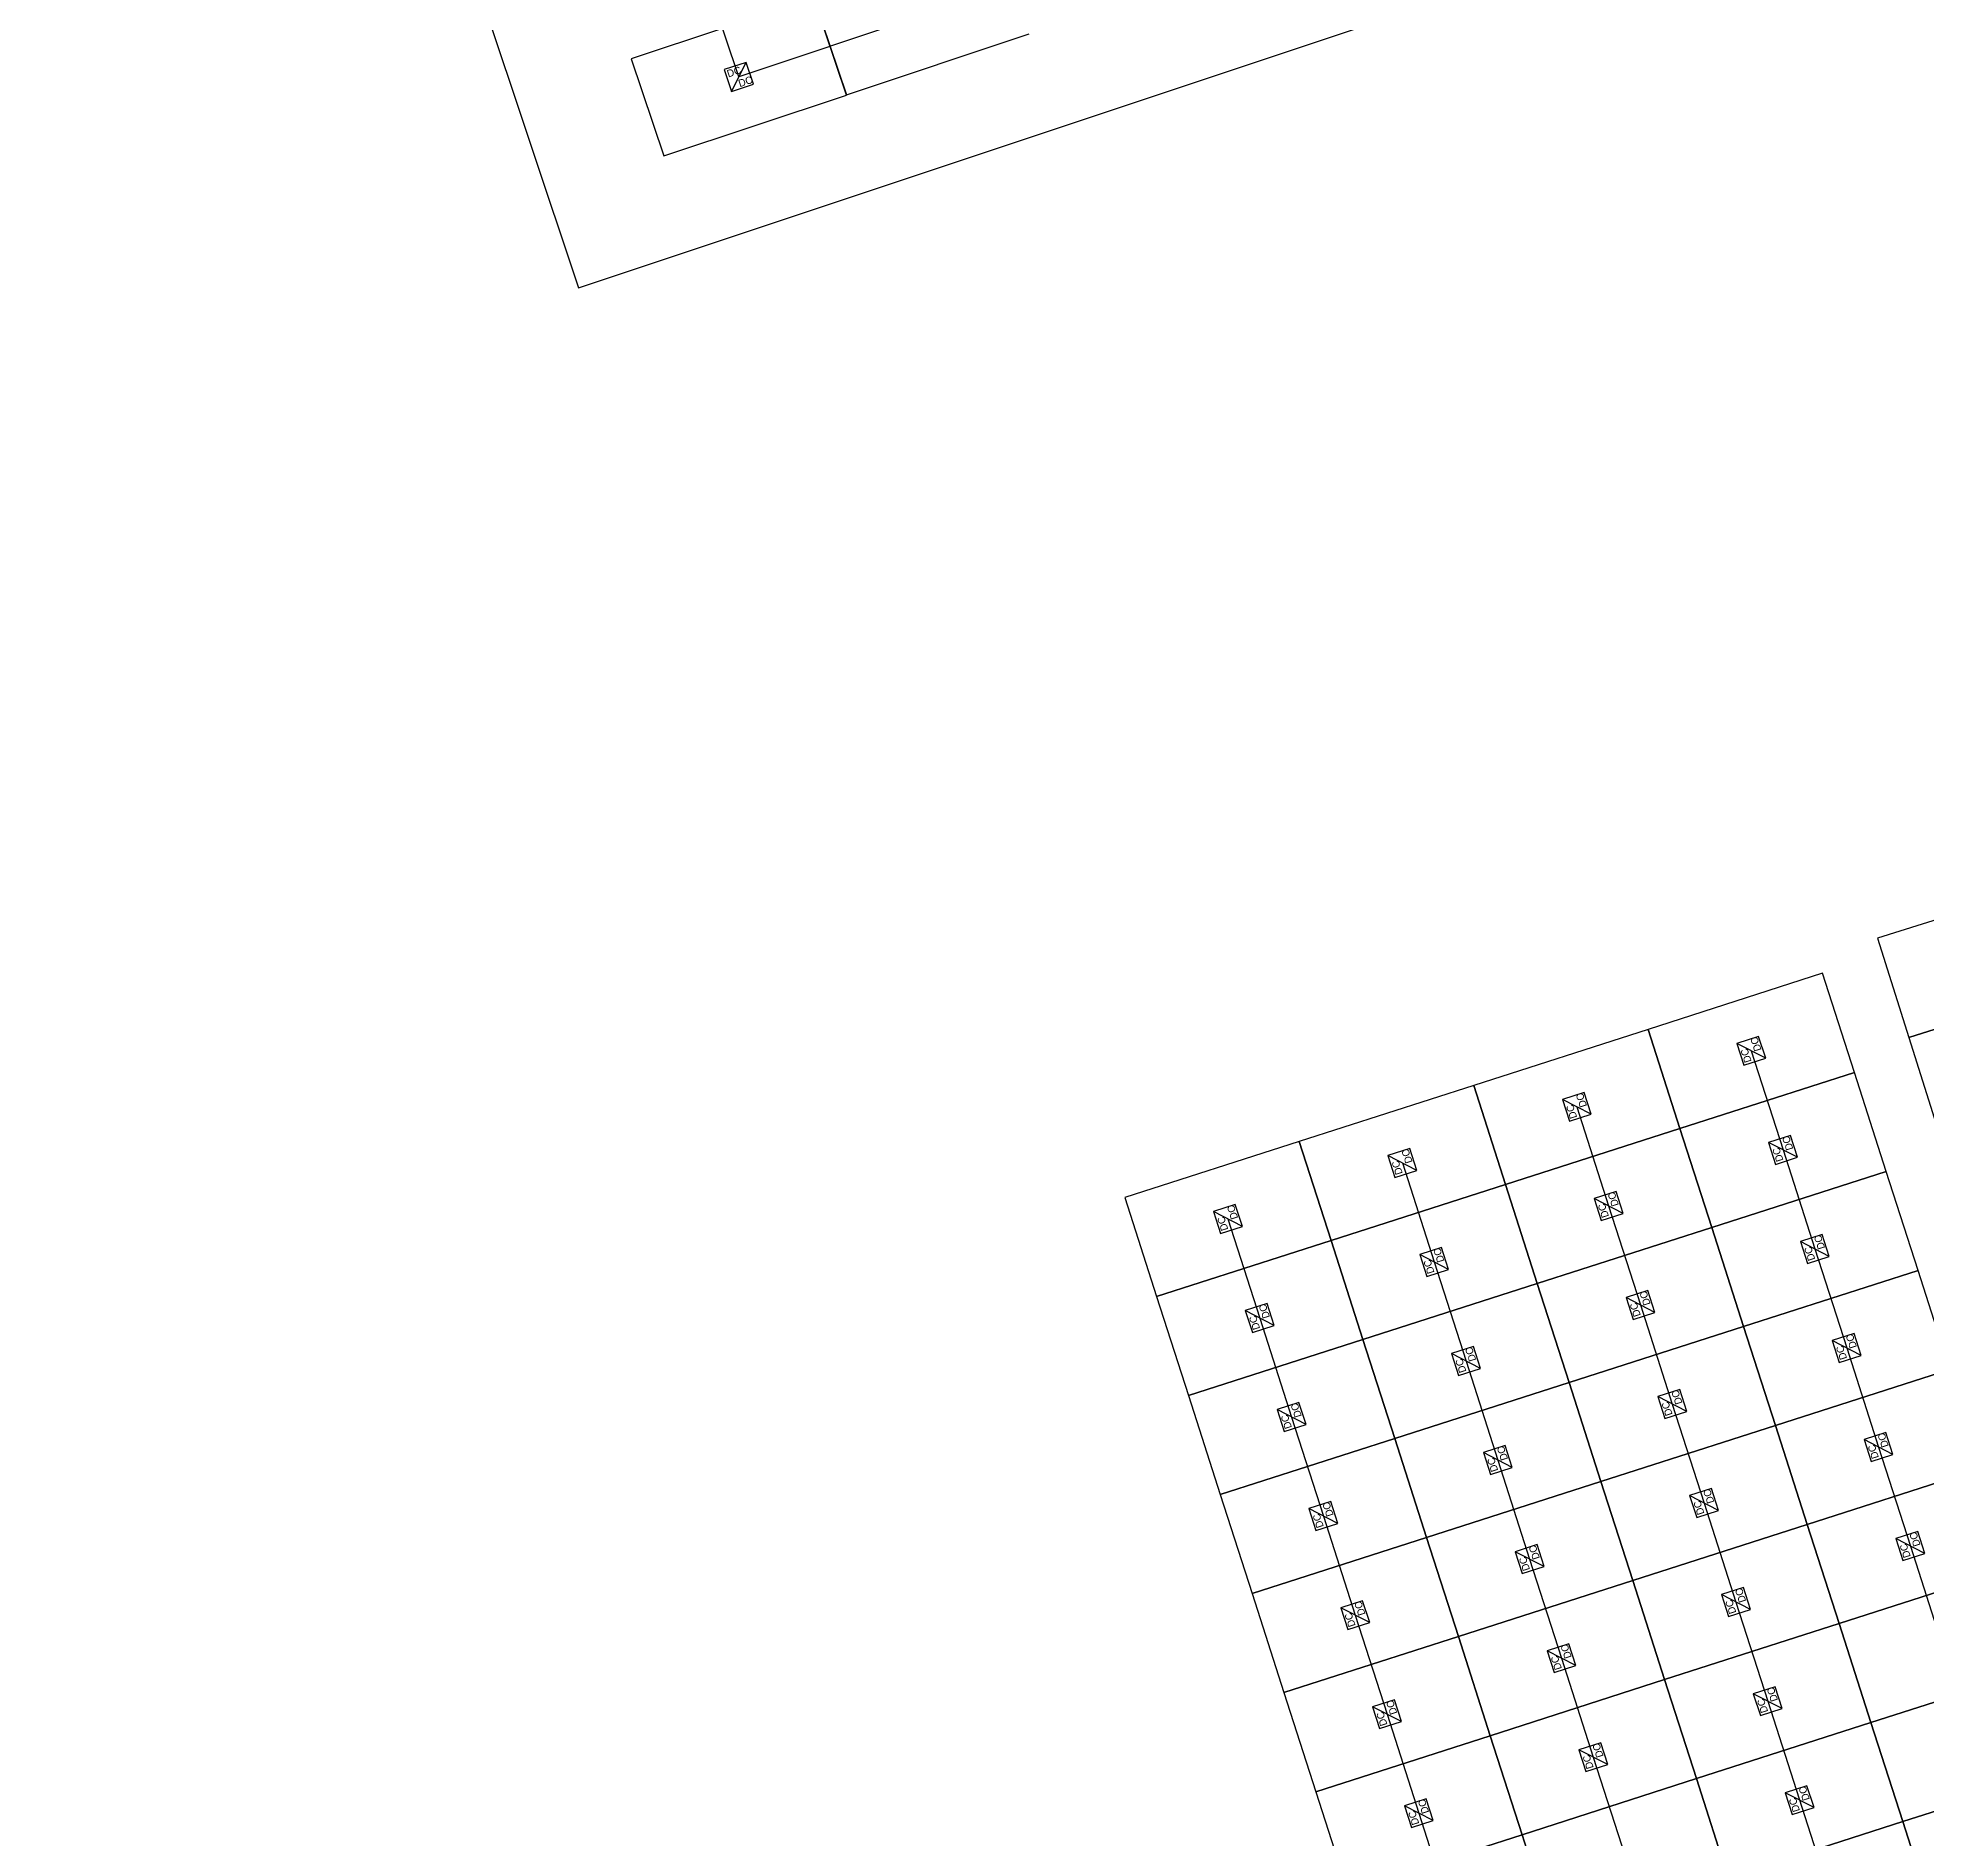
# Model space of a CAD drawing. Header units: feet. Extents: x -377 to 137, y -256 to 143.
# Drawn here: x -376.6 to -309.1, y -77.8 to -13.4 of the extents above; entities that cross this region are included whole.
import ezdxf

# ---------------------------------------------------------------- set-up
doc = ezdxf.new("R2010")
doc.units = ezdxf.units.FT
for name, color, linetype in [('Buildings', 7, 'CONTINUOUS'), ('Modules', 7, 'CONTINUOUS'), ('Strings', 7, 'CONTINUOUS')]:
    doc.layers.add(name, color=color, linetype=linetype)

msp = doc.modelspace()

# ---------------------------------------------------------------- linework, layer by layer
at = {"layer": 'Buildings', "color": 252}
for p, q in [((-357.301, -22.374), (-122.284, 56.066)), ((-376.619, 35.506), (-357.301, -22.374))]:
    msp.add_line(p, q, dxfattribs=at)
at = {"layer": 'Modules', "color": 254}
for p, q in [((-348.886, -12.006), (-355.415, -14.185)), ((-348.888, -12.001), (-347.729, -15.473)), ((-347.727, -15.478), (-348.886, -12.006)), ((-347.729, -15.473), (-341.2, -13.294)), ((-355.415, -14.185), (-354.256, -17.657)), ((-351.312, -14.313), (-352.09, -14.572)), ((-352.09, -14.572), (-351.83, -15.35)), ((-351.83, -15.35), (-351.312, -14.313)), ((-351.052, -15.091), (-351.312, -14.313)), ((-354.256, -17.657), (-347.727, -15.478)), ((-351.83, -15.35), (-351.052, -15.091)), ((-304.645, -43.642), (-310.888, -45.613)), ((-310.888, -45.613), (-309.769, -49.158)), ((-312.851, -46.863), (-319.084, -48.865)), ((-311.714, -50.402), (-312.851, -46.863)), ((-309.769, -49.158), (-303.526, -47.187)), ((-303.526, -47.187), (-309.769, -49.158)), ((-319.084, -48.865), (-325.316, -50.868)), ((-317.947, -52.404), (-319.084, -48.865)), ((-319.084, -48.865), (-317.947, -52.404)), ((-315.134, -49.118), (-315.915, -49.369)), ((-314.883, -49.899), (-315.134, -49.118)), ((-309.769, -49.158), (-308.65, -52.702)), ((-315.915, -49.369), (-315.664, -50.15)), ((-314.883, -49.899), (-315.915, -49.369)), ((-315.664, -50.15), (-314.883, -49.899)), ((-311.714, -50.402), (-317.947, -52.404)), ((-317.947, -52.404), (-311.714, -50.402)), ((-310.577, -53.941), (-311.714, -50.402)), ((-325.316, -50.868), (-331.549, -52.871)), ((-324.179, -54.407), (-325.316, -50.868)), ((-325.316, -50.868), (-324.179, -54.407)), ((-321.367, -51.12), (-322.147, -51.371)), ((-321.116, -51.901), (-321.367, -51.12)), ((-322.147, -51.371), (-321.897, -52.152)), ((-321.116, -51.901), (-322.147, -51.371)), ((-321.897, -52.152), (-321.116, -51.901)), ((-317.947, -52.404), (-324.179, -54.407)), ((-324.179, -54.407), (-317.947, -52.404)), ((-316.81, -55.943), (-317.947, -52.404)), ((-317.947, -52.404), (-316.81, -55.943)), ((-331.549, -52.871), (-337.781, -54.873)), ((-330.412, -56.41), (-331.549, -52.871)), ((-331.549, -52.871), (-330.412, -56.41)), ((-327.599, -53.123), (-328.38, -53.374)), ((-327.348, -53.904), (-327.599, -53.123)), ((-313.997, -52.657), (-314.778, -52.908)), ((-314.778, -52.908), (-314.527, -53.689)), ((-313.746, -53.438), (-314.778, -52.908)), ((-313.746, -53.438), (-313.997, -52.657)), ((-328.38, -53.374), (-328.129, -54.155)), ((-327.348, -53.904), (-328.38, -53.374)), ((-328.129, -54.155), (-327.348, -53.904)), ((-310.577, -53.941), (-316.81, -55.943)), ((-316.81, -55.943), (-310.577, -53.941)), ((-314.527, -53.689), (-313.746, -53.438)), ((-309.44, -57.48), (-310.577, -53.941)), ((-324.179, -54.407), (-330.412, -56.41)), ((-330.412, -56.41), (-324.179, -54.407)), ((-323.042, -57.946), (-324.179, -54.407)), ((-324.179, -54.407), (-323.042, -57.946)), ((-337.781, -54.873), (-336.644, -58.412)), ((-333.832, -55.125), (-334.612, -55.376)), ((-333.581, -55.906), (-333.832, -55.125)), ((-320.229, -54.659), (-321.01, -54.91)), ((-321.01, -54.91), (-320.759, -55.691)), ((-319.979, -55.44), (-321.01, -54.91)), ((-319.979, -55.44), (-320.229, -54.659)), ((-334.612, -55.376), (-334.362, -56.157)), ((-333.581, -55.906), (-334.612, -55.376)), ((-334.362, -56.157), (-333.581, -55.906)), ((-316.81, -55.943), (-323.042, -57.946)), ((-323.042, -57.946), (-316.81, -55.943)), ((-320.759, -55.691), (-319.979, -55.44)), ((-315.672, -59.482), (-316.81, -55.943)), ((-316.81, -55.943), (-315.672, -59.482)), ((-330.412, -56.41), (-336.644, -58.412)), ((-336.644, -58.412), (-330.412, -56.41)), ((-329.275, -59.949), (-330.412, -56.41)), ((-330.412, -56.41), (-329.275, -59.949)), ((-326.462, -56.662), (-327.243, -56.913)), ((-326.211, -57.443), (-326.462, -56.662)), ((-312.86, -56.196), (-313.641, -56.447)), ((-313.641, -56.447), (-313.39, -57.228)), ((-312.609, -56.977), (-313.641, -56.447)), ((-312.609, -56.977), (-312.86, -56.196)), ((-327.243, -56.913), (-326.992, -57.694)), ((-326.211, -57.443), (-327.243, -56.913)), ((-313.39, -57.228), (-312.609, -56.977)), ((-323.042, -57.946), (-329.275, -59.949)), ((-329.275, -59.949), (-323.042, -57.946)), ((-326.992, -57.694), (-326.211, -57.443)), ((-321.905, -61.485), (-323.042, -57.946)), ((-323.042, -57.946), (-321.905, -61.485)), ((-309.44, -57.48), (-315.672, -59.482)), ((-315.672, -59.482), (-309.44, -57.48)), ((-308.303, -61.019), (-309.44, -57.48)), ((-336.644, -58.412), (-335.507, -61.951)), ((-332.694, -58.664), (-333.475, -58.915)), ((-332.444, -59.445), (-332.694, -58.664)), ((-319.092, -58.198), (-319.873, -58.449)), ((-319.873, -58.449), (-319.622, -59.23)), ((-318.841, -58.979), (-319.873, -58.449)), ((-318.841, -58.979), (-319.092, -58.198)), ((-333.475, -58.915), (-333.224, -59.696)), ((-332.444, -59.445), (-333.475, -58.915)), ((-319.622, -59.23), (-318.841, -58.979)), ((-329.275, -59.949), (-335.507, -61.951)), ((-335.507, -61.951), (-329.275, -59.949)), ((-333.224, -59.696), (-332.444, -59.445)), ((-328.137, -63.488), (-329.275, -59.949)), ((-329.275, -59.949), (-328.137, -63.488)), ((-315.672, -59.482), (-321.905, -61.485)), ((-321.905, -61.485), (-315.672, -59.482)), ((-314.535, -63.021), (-315.672, -59.482)), ((-315.672, -59.482), (-314.535, -63.021)), ((-311.723, -59.735), (-312.504, -59.986)), ((-312.504, -59.986), (-312.253, -60.767)), ((-311.472, -60.516), (-312.504, -59.986)), ((-311.472, -60.516), (-311.723, -59.735)), ((-325.325, -60.201), (-326.106, -60.452)), ((-326.106, -60.452), (-325.855, -61.233)), ((-325.074, -60.982), (-326.106, -60.452)), ((-325.074, -60.982), (-325.325, -60.201)), ((-312.253, -60.767), (-311.472, -60.516)), ((-325.855, -61.233), (-325.074, -60.982)), ((-308.303, -61.019), (-314.535, -63.021)), ((-314.535, -63.021), (-308.303, -61.019)), ((-335.507, -61.951), (-334.37, -65.49)), ((-321.905, -61.485), (-328.137, -63.488)), ((-328.137, -63.488), (-321.905, -61.485)), ((-320.768, -65.024), (-321.905, -61.485)), ((-321.905, -61.485), (-320.768, -65.024)), ((-317.955, -61.737), (-318.736, -61.988)), ((-318.736, -61.988), (-318.485, -62.769)), ((-317.704, -62.518), (-318.736, -61.988)), ((-317.704, -62.518), (-317.955, -61.737)), ((-331.557, -62.203), (-332.338, -62.454)), ((-332.338, -62.454), (-332.087, -63.235)), ((-331.306, -62.984), (-332.338, -62.454)), ((-331.306, -62.984), (-331.557, -62.203)), ((-318.485, -62.769), (-317.704, -62.518)), ((-332.087, -63.235), (-331.306, -62.984)), ((-314.535, -63.021), (-320.768, -65.024)), ((-320.768, -65.024), (-314.535, -63.021)), ((-313.398, -66.56), (-314.535, -63.021)), ((-314.535, -63.021), (-313.398, -66.56)), ((-310.586, -63.274), (-311.366, -63.525)), ((-310.335, -64.055), (-310.586, -63.274)), ((-328.137, -63.488), (-334.37, -65.49)), ((-334.37, -65.49), (-328.137, -63.488)), ((-327, -67.027), (-328.137, -63.488)), ((-328.137, -63.488), (-327, -67.027)), ((-324.188, -63.74), (-324.969, -63.991)), ((-324.969, -63.991), (-324.718, -64.772)), ((-323.937, -64.521), (-324.969, -63.991)), ((-323.937, -64.521), (-324.188, -63.74)), ((-311.366, -63.525), (-311.116, -64.306)), ((-310.335, -64.055), (-311.366, -63.525)), ((-311.116, -64.306), (-310.335, -64.055)), ((-324.718, -64.772), (-323.937, -64.521)), ((-307.166, -64.558), (-313.398, -66.56)), ((-313.398, -66.56), (-307.166, -64.558)), ((-320.768, -65.024), (-327, -67.027)), ((-327, -67.027), (-320.768, -65.024)), ((-319.631, -68.563), (-320.768, -65.024)), ((-320.768, -65.024), (-319.631, -68.563)), ((-316.818, -65.276), (-317.599, -65.527)), ((-316.567, -66.057), (-316.818, -65.276)), ((-334.37, -65.49), (-333.233, -69.029)), ((-330.42, -65.742), (-331.201, -65.993)), ((-331.201, -65.993), (-330.95, -66.774)), ((-330.169, -66.523), (-331.201, -65.993)), ((-330.169, -66.523), (-330.42, -65.742)), ((-317.599, -65.527), (-317.348, -66.308)), ((-316.567, -66.057), (-317.599, -65.527)), ((-317.348, -66.308), (-316.567, -66.057)), ((-330.95, -66.774), (-330.169, -66.523)), ((-313.398, -66.56), (-319.631, -68.563)), ((-319.631, -68.563), (-313.398, -66.56)), ((-312.261, -70.099), (-313.398, -66.56)), ((-313.398, -66.56), (-312.261, -70.099)), ((-327, -67.027), (-333.233, -69.029)), ((-333.233, -69.029), (-327, -67.027)), ((-325.863, -70.566), (-327, -67.027)), ((-327, -67.027), (-325.863, -70.566)), ((-323.051, -67.279), (-323.831, -67.53)), ((-322.8, -68.06), (-323.051, -67.279)), ((-309.448, -66.813), (-310.229, -67.064)), ((-310.229, -67.064), (-309.978, -67.845)), ((-309.198, -67.594), (-310.229, -67.064)), ((-309.198, -67.594), (-309.448, -66.813)), ((-323.831, -67.53), (-323.581, -68.311)), ((-322.8, -68.06), (-323.831, -67.53)), ((-323.581, -68.311), (-322.8, -68.06)), ((-306.029, -68.097), (-312.261, -70.099)), ((-312.261, -70.099), (-306.029, -68.097)), ((-309.978, -67.845), (-309.198, -67.594)), ((-319.631, -68.563), (-325.863, -70.566)), ((-325.863, -70.566), (-319.631, -68.563)), ((-318.494, -72.102), (-319.631, -68.563)), ((-319.631, -68.563), (-318.494, -72.102)), ((-315.681, -68.815), (-316.462, -69.066)), ((-315.43, -69.596), (-315.681, -68.815)), ((-333.233, -69.029), (-332.096, -72.568)), ((-329.283, -69.281), (-330.064, -69.532)), ((-329.032, -70.062), (-329.283, -69.281)), ((-316.462, -69.066), (-316.211, -69.847)), ((-315.43, -69.596), (-316.462, -69.066)), ((-330.064, -69.532), (-329.813, -70.313)), ((-329.032, -70.062), (-330.064, -69.532)), ((-329.813, -70.313), (-329.032, -70.062)), ((-312.261, -70.099), (-318.494, -72.102)), ((-318.494, -72.102), (-312.261, -70.099)), ((-316.211, -69.847), (-315.43, -69.596)), ((-311.124, -73.638), (-312.261, -70.099)), ((-312.261, -70.099), (-311.124, -73.638)), ((-325.863, -70.566), (-332.096, -72.568)), ((-332.096, -72.568), (-325.863, -70.566)), ((-324.726, -74.105), (-325.863, -70.566)), ((-325.863, -70.566), (-324.726, -74.105)), ((-321.913, -70.818), (-322.694, -71.069)), ((-321.663, -71.599), (-321.913, -70.818)), ((-322.694, -71.069), (-322.443, -71.85)), ((-321.663, -71.599), (-322.694, -71.069)), ((-318.494, -72.102), (-324.726, -74.105)), ((-324.726, -74.105), (-318.494, -72.102)), ((-322.443, -71.85), (-321.663, -71.599)), ((-317.357, -75.641), (-318.494, -72.102)), ((-318.494, -72.102), (-317.357, -75.641)), ((-304.892, -71.636), (-311.124, -73.638)), ((-311.124, -73.638), (-304.892, -71.636)), ((-332.096, -72.568), (-330.959, -76.107)), ((-328.146, -72.82), (-328.927, -73.071)), ((-327.895, -73.601), (-328.146, -72.82)), ((-314.544, -72.354), (-315.325, -72.605)), ((-315.325, -72.605), (-315.074, -73.386)), ((-314.293, -73.135), (-315.325, -72.605)), ((-314.293, -73.135), (-314.544, -72.354)), ((-328.927, -73.071), (-328.676, -73.852)), ((-327.895, -73.601), (-328.927, -73.071)), ((-315.074, -73.386), (-314.293, -73.135)), ((-324.726, -74.105), (-330.959, -76.107)), ((-330.959, -76.107), (-324.726, -74.105)), ((-328.676, -73.852), (-327.895, -73.601)), ((-323.589, -77.644), (-324.726, -74.105)), ((-324.726, -74.105), (-323.589, -77.644)), ((-311.124, -73.638), (-317.357, -75.641)), ((-317.357, -75.641), (-311.124, -73.638)), ((-309.987, -77.177), (-311.124, -73.638)), ((-311.124, -73.638), (-309.987, -77.177)), ((-320.776, -74.357), (-321.557, -74.608)), ((-321.557, -74.608), (-321.306, -75.389)), ((-320.525, -75.138), (-321.557, -74.608)), ((-320.525, -75.138), (-320.776, -74.357)), ((-321.306, -75.389), (-320.525, -75.138)), ((-303.754, -75.175), (-309.987, -77.177)), ((-309.987, -77.177), (-303.754, -75.175)), ((-330.959, -76.107), (-329.822, -79.646)), ((-317.357, -75.641), (-323.589, -77.644)), ((-323.589, -77.644), (-317.357, -75.641)), ((-316.219, -79.18), (-317.357, -75.641)), ((-317.357, -75.641), (-316.219, -79.18)), ((-313.407, -75.893), (-314.188, -76.144)), ((-314.188, -76.144), (-313.937, -76.925)), ((-313.156, -76.674), (-314.188, -76.144)), ((-313.156, -76.674), (-313.407, -75.893)), ((-327.009, -76.359), (-327.79, -76.61)), ((-327.79, -76.61), (-327.539, -77.391)), ((-326.758, -77.14), (-327.79, -76.61)), ((-326.758, -77.14), (-327.009, -76.359)), ((-313.937, -76.925), (-313.156, -76.674)), ((-327.539, -77.391), (-326.758, -77.14)), ((-309.987, -77.177), (-316.219, -79.18)), ((-316.219, -79.18), (-309.987, -77.177)), ((-308.85, -80.716), (-309.987, -77.177)), ((-309.987, -77.177), (-308.85, -80.716)), ((-323.589, -77.644), (-329.822, -79.646)), ((-329.822, -79.646), (-323.589, -77.644)), ((-322.452, -81.183), (-323.589, -77.644)), ((-323.589, -77.644), (-322.452, -81.183))]:
    msp.add_line(p, q, dxfattribs=at)
at = {"layer": 'Strings', "color": 11}
for p, q in [((-351.571, -14.832), (-353.202, -9.938)), ((-345.044, -12.648), (-351.571, -14.832)), ((-315.399, -49.634), (-314.262, -53.173)), ((-321.632, -51.636), (-320.494, -55.175)), ((-314.262, -53.173), (-313.125, -56.712)), ((-327.864, -53.639), (-326.727, -57.178)), ((-320.494, -55.175), (-319.357, -58.714)), ((-334.097, -55.641), (-332.959, -59.18)), ((-326.727, -57.178), (-325.59, -60.717)), ((-313.125, -56.712), (-311.988, -60.251)), ((-332.959, -59.18), (-331.822, -62.719)), ((-319.357, -58.714), (-318.22, -62.253)), ((-325.59, -60.717), (-324.453, -64.256)), ((-311.988, -60.251), (-310.851, -63.79)), ((-331.822, -62.719), (-330.685, -66.258)), ((-318.22, -62.253), (-317.083, -65.792)), ((-310.851, -63.79), (-309.713, -67.329)), ((-324.453, -64.256), (-323.316, -67.795)), ((-317.083, -65.792), (-315.946, -69.331)), ((-330.685, -66.258), (-329.548, -69.797)), ((-309.713, -67.329), (-308.576, -70.868)), ((-323.316, -67.795), (-322.178, -71.334)), ((-315.946, -69.331), (-314.809, -72.87)), ((-329.548, -69.797), (-328.411, -73.336)), ((-322.178, -71.334), (-321.041, -74.873)), ((-314.809, -72.87), (-312.535, -79.948)), ((-328.411, -73.336), (-327.274, -76.875)), ((-321.041, -74.873), (-319.904, -78.412)), ((-327.274, -76.875), (-326.137, -80.414))]:
    msp.add_line(p, q, dxfattribs=at)

# ---------------------------------------------------------------- texts
at = {"layer": 'Modules'}
for rotation, p in [(18.45703, (-351.944, -14.853)), (18.45703, (-351.534, -15.2)), (107.81258, (-315.03, -49.601)), (107.81258, (-315.382, -50.007)), (107.81258, (-321.263, -51.604)), (107.81258, (-321.615, -52.01)), (107.81258, (-327.495, -53.606)), (107.81258, (-314.245, -53.546)), (107.81258, (-313.893, -53.14)), (107.81258, (-327.847, -54.012)), (107.81258, (-333.728, -55.609)), (107.81258, (-320.478, -55.549)), (107.81258, (-320.126, -55.143)), (107.81258, (-334.08, -56.015)), (107.81258, (-313.108, -57.085)), (107.81258, (-312.756, -56.679)), (107.81258, (-326.71, -57.551)), (107.81258, (-326.358, -57.145)), (107.81258, (-332.591, -59.148)), (107.81258, (-319.341, -59.088)), (107.81258, (-318.989, -58.682)), (107.81258, (-332.943, -59.554)), (107.81258, (-311.619, -60.218)), (107.81258, (-325.573, -61.09)), (107.81258, (-325.221, -60.684)), (107.81258, (-311.971, -60.624)), (107.81258, (-317.852, -62.221)), (107.81258, (-331.806, -63.093)), (107.81258, (-331.454, -62.687)), (107.81258, (-318.204, -62.627)), (107.81258, (-310.482, -63.757)), (107.81258, (-324.084, -64.223)), (107.81258, (-310.834, -64.163)), (107.81258, (-324.436, -64.629)), (107.81258, (-316.714, -65.76)), (107.81258, (-330.317, -66.226)), (107.81258, (-317.066, -66.166)), (107.81258, (-330.669, -66.632)), (107.81258, (-322.947, -67.762)), (107.81258, (-309.697, -67.702)), (107.81258, (-309.345, -67.296)), (107.81258, (-323.299, -68.168)), (107.81258, (-329.179, -69.765)), (107.81258, (-315.929, -69.705)), (107.81258, (-315.577, -69.299)), (107.81258, (-329.531, -70.171)), (107.81258, (-322.162, -71.707)), (107.81258, (-321.81, -71.301)), (107.81258, (-328.042, -73.304)), (107.81258, (-314.792, -73.244)), (107.81258, (-314.44, -72.838)), (107.81258, (-328.394, -73.71)), (107.81258, (-321.025, -75.246)), (107.81258, (-320.673, -74.84)), (107.81258, (-313.303, -76.377)), (107.81258, (-327.257, -77.249)), (107.81258, (-326.905, -76.843)), (107.81258, (-313.655, -76.783))]:
    msp.add_text('DC', height=0.2625, rotation=rotation, dxfattribs=at).set_placement(p)

doc.saveas('drawing.dxf')
